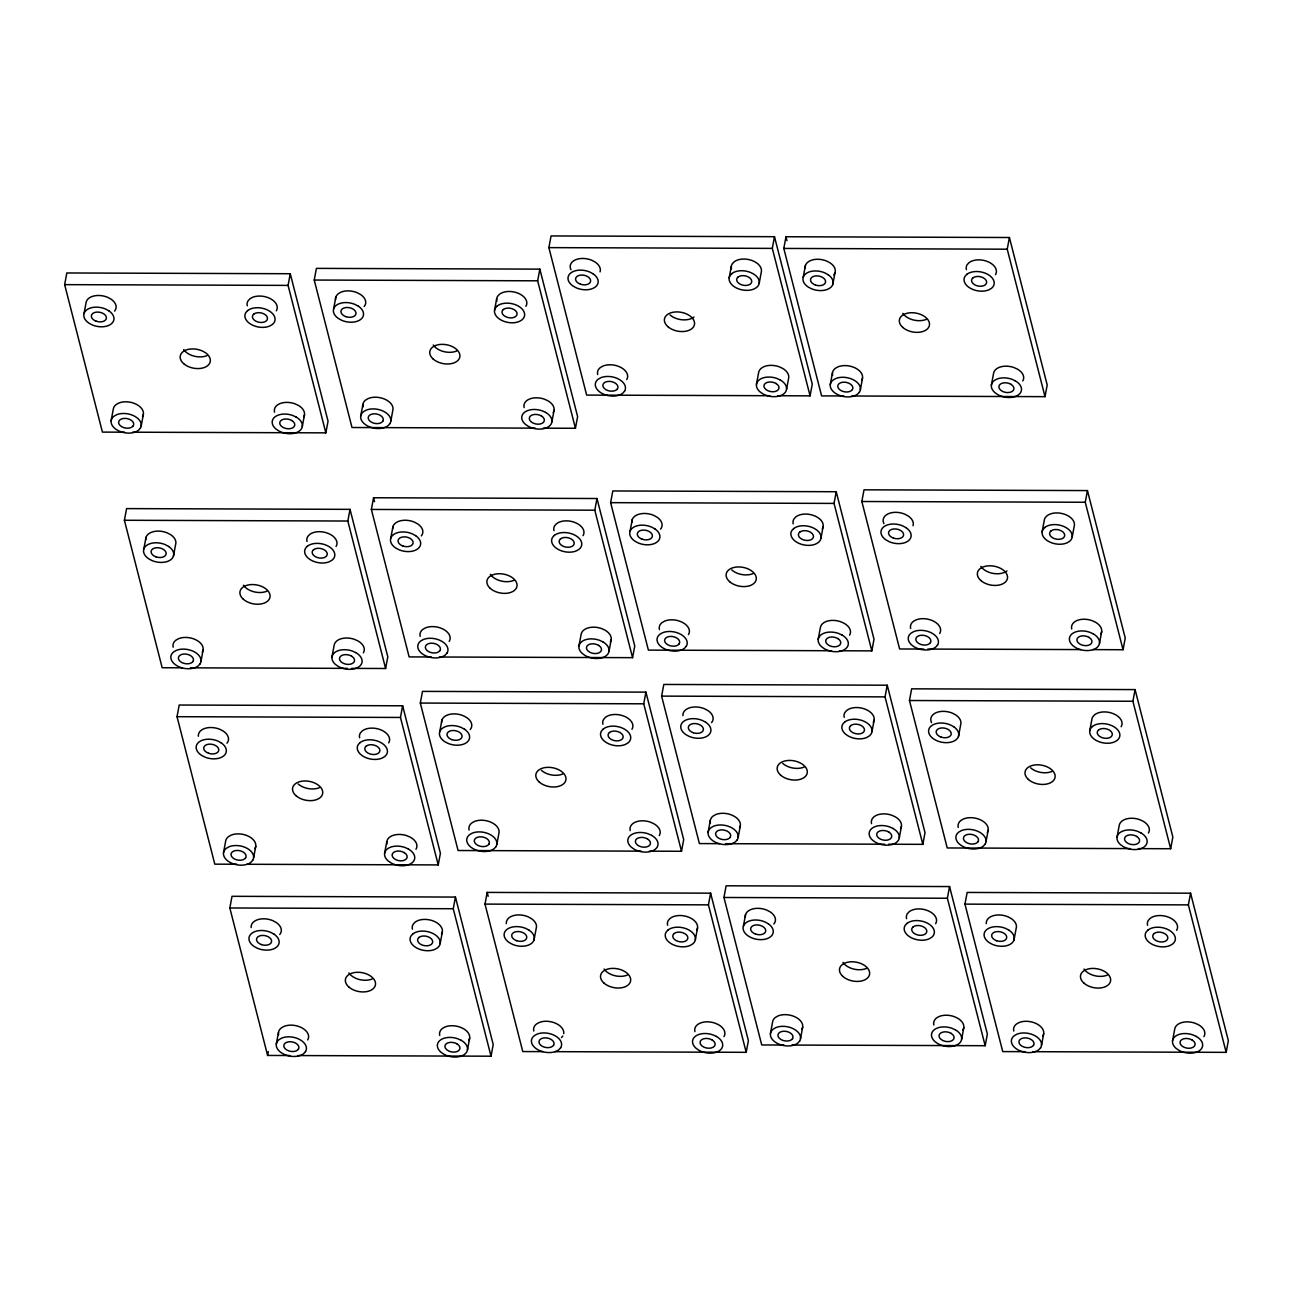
<?xml version="1.0" encoding="UTF-8"?>
<svg xmlns="http://www.w3.org/2000/svg" width="1293" height="1293" viewBox="0 0 1293 1293"><rect width="100%" height="100%" fill="white"/><g stroke="black" fill="none" stroke-linecap="round" stroke-linejoin="round"><path stroke-width="1.5" d="M124.564 432.185L102.422 432.104L64.65 284.638L66.832 272.968L290.262 273.728L328.05 421.195L325.852 432.864L132.629 432.201M84.061 313.391L86.259 301.705A15.257 9.584 10.6 0 1 107.804 297.39L111.069 299.168A15.257 9.584 10.6 0 1 114.576 311.128M111.117 420.71L113.315 409.024A15.257 9.584 10.6 0 1 116.031 404.628L118.714 403.077A15.257 9.584 10.6 0 1 137.106 404.709A15.257 9.584 10.6 0 1 142.505 416.588M141.212 425.898L143.394 414.213M182.313 667.802L162.175 667.738L124.403 520.271L126.585 508.602L350.015 509.361L387.803 656.828L385.605 668.497L351.389 668.384M143.814 549.024L146.012 537.338M173.424 556.2L175.606 544.515A15.257 9.584 10.6 0 0 170.821 534.801L167.557 533.023A15.257 9.584 10.6 0 0 145.721 539.827M236.942 864.241L214.8 864.16L177.028 716.694L179.21 705.024L402.64 705.784L440.412 853.251L438.23 864.92L247.011 864.274M200.948 661.531L203.146 649.846M325.852 432.864L288.08 285.397L290.262 273.728M535.173 428.145L352.003 427.514L314.231 280.048L316.413 268.378L539.844 269.138L577.615 416.605L575.433 428.274L543.222 428.177M302.303 426.48L304.485 414.794M223.495 852.766L225.677 841.08A15.257 9.584 10.6 0 1 228.408 836.7L231.091 835.149A15.257 9.584 10.6 0 1 249.468 836.765A15.257 9.584 10.6 0 1 254.883 848.644M333.642 308.801L335.824 297.115M289.745 1055.524L267.603 1055.444L229.831 907.977L232.013 896.308L455.443 897.067L493.215 1044.534L491.033 1056.203L297.794 1055.557M253.573 857.954L255.772 846.269M360.699 416.12L362.88 404.45M385.605 668.497L347.833 521.031L350.015 509.361M331.978 656.925L334.16 645.239A15.257 9.584 10.6 0 1 354.476 639.356L357.951 640.924A15.257 9.584 10.6 0 1 363.365 652.803M267.603 1055.444L268.33 1051.548M431.28 656.973L409.138 656.909L371.366 509.442L373.548 497.757L596.978 498.516L634.75 645.983L632.568 657.668L439.329 657.006M390.777 421.308L392.959 409.639A15.257 9.584 10.6 0 0 384.991 399.262A15.257 9.584 10.6 0 0 368.295 398.503L365.612 400.054A15.257 9.584 10.6 0 0 363.026 406.988M276.298 1044.049L278.48 1032.38M390.777 538.179L392.959 526.51M438.23 864.92L400.458 717.453L402.64 705.784M384.603 853.348L386.785 841.662M641.247 851.15L458.078 850.519L420.306 703.053L422.488 691.383L645.918 692.143L683.69 839.61L681.508 851.279L649.296 851.166M494.508 310.385L496.69 298.699M439.717 731.806L441.899 720.12M575.433 428.274L537.662 280.807L539.844 269.138M769.82 395.706L586.65 395.092L548.879 247.626L551.06 235.94L774.491 236.7L812.263 384.166L810.081 395.852L777.869 395.739M440.186 943.502L442.384 931.817M491.033 1056.203L453.261 908.737L455.443 897.067M551.885 421.89L554.067 410.22M542.898 1051.629L522.776 1051.565L485.004 904.098L487.186 892.412L710.617 893.172L748.388 1040.639L746.206 1052.324L554.988 1051.662M496.851 844.313L499.033 832.627A15.257 9.584 10.6 0 0 491.065 822.267A15.257 9.584 10.6 0 0 474.369 821.491L471.686 823.043A15.257 9.584 10.6 0 0 469.1 829.993M467.484 1049.819L469.666 1038.15M632.568 657.668L594.796 510.202L596.978 498.516M578.941 646.08L581.123 634.41A15.257 9.584 10.6 0 1 601.423 628.511L604.914 630.095A15.257 9.584 10.6 0 1 610.328 641.958M831.561 650.735L648.391 650.12L610.619 502.654L612.801 490.968L836.232 491.728L874.003 639.195L871.821 650.88L839.61 650.767M534.025 940.011L536.207 928.342A15.257 9.584 10.6 0 0 531.423 918.628L528.158 916.834A15.257 9.584 10.6 0 0 506.323 923.655M630.03 531.391L632.212 519.721M609.019 651.268L611.201 639.599M681.508 851.279L643.736 703.812L645.918 692.143M729.155 277.947L731.337 266.261M719.522 843.666L699.4 843.586L661.612 696.119L663.81 684.45L887.24 685.209L925.012 832.676L922.83 844.345L888.614 844.232M759.233 283.135L761.415 271.449A15.257 9.584 10.6 0 0 751.653 260.378A15.257 9.584 10.6 0 0 734.068 261.881L732.226 263.901A15.257 9.584 10.6 0 0 731.482 268.815M810.081 395.852L772.309 248.385L774.491 236.7M756.453 384.263L758.635 372.594A15.257 9.584 10.6 0 1 778.936 366.695L782.427 368.263A15.257 9.584 10.6 0 1 788.714 377.782L786.532 389.452M843.731 395.965L821.588 395.9L783.8 248.434L785.982 236.748L1009.413 237.508L1047.201 384.975L1045.019 396.66L851.78 395.997M803.228 277.171L805.41 265.501M708.095 832.191L710.277 820.522M695.359 939.607L697.541 927.921M746.206 1052.324L708.435 904.858L710.617 893.172M832.821 284.363L835.019 272.678M783.881 1045.035L761.739 1044.954L723.951 897.487L726.133 885.802L949.563 886.562L987.351 1034.028L985.169 1045.714L791.93 1045.051M738.174 837.379L740.356 825.71M830.284 384.506L832.466 372.82M743.378 926.224L745.56 914.555M820.974 538.163L823.156 526.477M871.821 650.88L834.05 503.413L836.232 491.728M860.362 389.678L862.544 378.009M818.194 639.292L820.376 627.622A15.257 9.584 10.6 0 1 840.676 621.723L844.167 623.307A15.257 9.584 10.6 0 1 849.582 635.17M923.768 649.054L899.621 648.973L861.833 501.506L864.015 489.821L1087.445 490.58L1125.233 638.047L1123.051 649.732L1092.844 649.619M770.434 1033.56L772.616 1021.874A15.257 9.584 10.6 0 1 775.347 1017.478L778.03 1015.926A15.257 9.584 10.6 0 1 796.407 1017.559A15.257 9.584 10.6 0 1 801.805 1029.422M800.512 1038.732L802.694 1027.062M871.983 731.644L874.165 719.959M922.83 844.345L885.042 696.879L887.24 685.209M1130.405 848.596L947.236 847.966L909.464 700.515L911.646 688.83L1135.076 689.589L1172.848 837.056L1170.666 848.725L1138.454 848.628M1045.019 396.66L1007.231 249.193L1009.413 237.508M899.281 837.961L901.463 826.292M991.375 385.088L993.574 373.402A15.257 9.584 10.6 0 1 1013.874 367.503L1017.365 369.087A15.257 9.584 10.6 0 1 1022.763 380.95M958.485 736.428L960.667 724.759A15.257 9.584 10.6 0 0 955.883 715.029L952.618 713.251A15.257 9.584 10.6 0 0 935.954 712.75A15.257 9.584 10.6 0 0 931.542 722.625M985.169 1045.714L947.381 898.247L949.563 886.562M1024.88 1051.662L1002.738 1051.597L964.95 904.13L967.148 892.445L1190.578 893.204L1228.35 1040.671L1226.168 1052.357L1032.929 1051.694M1042.126 531.827L1044.308 520.158A15.257 9.584 10.6 0 1 1045.18 517.782L1047.039 515.762A15.257 9.584 10.6 0 1 1064.608 514.258A15.257 9.584 10.6 0 1 1074.386 525.33L1072.204 537.015M986.009 841.759L988.191 830.09M961.62 1039.33L963.802 1027.644M1123.051 649.732L1085.263 502.266L1087.445 490.58M1013.971 940.043L1016.169 928.374A15.257 9.584 10.6 0 0 1011.385 918.66L1008.104 916.866A15.257 9.584 10.6 0 0 986.284 923.687M1099.486 643.332L1101.684 631.663M1089.74 730.836L1091.922 719.15A15.257 9.584 10.6 0 1 1092.811 716.791L1094.654 714.754A15.257 9.584 10.6 0 1 1114.033 713.978A15.257 9.584 10.6 0 1 1121.128 726.714M1041.511 1045.374L1043.693 1033.705M1170.666 848.725L1132.894 701.259L1135.076 689.589M1117.039 837.153L1119.221 825.484A15.257 9.584 10.6 0 1 1139.521 819.584L1143.012 821.152A15.257 9.584 10.6 0 1 1148.426 833.031M1226.168 1052.357L1188.38 904.89L1190.578 893.204M1172.541 1040.768L1174.723 1029.099A15.257 9.584 10.6 0 1 1195.023 1023.199L1198.514 1024.767A15.257 9.584 10.6 0 1 1203.912 1036.647M561.469 1037.568L562.859 1036.032M548.879 247.626L772.309 248.385M783.8 248.434L1007.231 249.193M314.231 280.048L537.662 280.807M64.65 284.638L288.08 285.397M861.833 501.506L1085.263 502.266M610.619 502.654L834.05 503.413M371.366 509.442L594.796 510.202M124.403 520.271L347.833 521.031M927.792 649.07L1080.77 649.587M190.362 667.834L347.364 668.368M661.612 696.119L885.042 696.879M909.464 700.515L1132.894 701.259M420.306 703.053L643.736 703.812M177.028 716.694L400.458 717.453M725.567 843.683L884.59 844.216M723.951 897.487L947.381 898.247M964.95 904.13L1188.38 904.89M485.004 904.098L708.435 904.858M229.831 907.977L453.261 908.737M785.982 236.748L786.984 240.643M487.186 892.412L488.172 896.291M373.548 497.757L374.534 501.636M833.726 274.924A15.257 9.584 10.6 0 0 830.219 262.964L826.954 261.186A15.257 9.584 10.6 0 0 805.135 267.99M926.224 319.403A15.257 9.584 10.6 0 1 902.853 313.359M966.421 269.623A15.257 9.584 10.6 0 1 967.148 264.709L969.007 262.689A15.257 9.584 10.6 0 1 988.385 261.913A15.257 9.584 10.6 0 1 995.481 274.633M832.611 375.358A15.257 9.584 10.6 0 1 835.197 368.424L837.88 366.873A15.257 9.584 10.6 0 1 856.257 368.505A15.257 9.584 10.6 0 1 861.655 380.368M470.216 729.543A15.257 9.584 10.6 0 0 466.725 717.583L463.46 715.805A15.257 9.584 10.6 0 0 441.624 722.609M562.714 774.022A15.257 9.584 10.6 0 1 541.444 770.369M602.91 724.242A15.257 9.584 10.6 0 1 603.653 719.344L605.496 717.308A15.257 9.584 10.6 0 1 624.875 716.532A15.257 9.584 10.6 0 1 631.97 729.252M630.208 830.575A15.257 9.584 10.6 0 1 650.363 822.138L653.854 823.706A15.257 9.584 10.6 0 1 659.268 835.585M711.538 722.625A15.257 9.584 10.6 0 0 708.047 710.649L704.766 708.871A15.257 9.584 10.6 0 0 682.946 715.692M804.036 767.105A15.257 9.584 10.6 0 1 782.766 763.436M844.232 717.324A15.257 9.584 10.6 0 1 844.975 712.411L846.818 710.374A15.257 9.584 10.6 0 1 866.197 709.598A15.257 9.584 10.6 0 1 873.292 722.334M710.423 823.059A15.257 9.584 10.6 0 1 713.009 816.125L715.692 814.574A15.257 9.584 10.6 0 1 734.068 816.19A15.257 9.584 10.6 0 1 739.483 828.07M871.53 823.641A15.257 9.584 10.6 0 1 891.685 815.204L895.176 816.772A15.257 9.584 10.6 0 1 900.575 828.651M773.877 923.978A15.257 9.584 10.6 0 0 770.369 912.018L767.105 910.24A15.257 9.584 10.6 0 0 745.285 917.044M866.375 968.457A15.257 9.584 10.6 0 1 843.004 962.412M906.571 918.676A15.257 9.584 10.6 0 1 907.298 913.763L909.157 911.743A15.257 9.584 10.6 0 1 928.536 910.967A15.257 9.584 10.6 0 1 935.631 923.687M933.869 1025.01A15.257 9.584 10.6 0 1 954.024 1016.557L957.515 1018.141A15.257 9.584 10.6 0 1 962.913 1030.004M570.956 269.752A15.257 9.584 10.6 0 1 575.369 259.861A15.257 9.584 10.6 0 1 592.032 260.362L595.297 262.156A15.257 9.584 10.6 0 1 600.081 271.869M693.969 317.044A15.257 9.584 10.6 0 1 670.016 314.926M597.673 374.55A15.257 9.584 10.6 0 1 600.259 367.616L602.942 366.064A15.257 9.584 10.6 0 1 621.319 367.681A15.257 9.584 10.6 0 1 626.733 379.56M364.141 306.554A15.257 9.584 10.6 0 0 360.65 294.578L357.385 292.8A15.257 9.584 10.6 0 0 335.55 299.62M456.639 351.033A15.257 9.584 10.6 0 1 433.284 344.989M496.835 301.253A15.257 9.584 10.6 0 1 497.579 296.339L499.421 294.303A15.257 9.584 10.6 0 1 518.8 293.527A15.257 9.584 10.6 0 1 525.895 306.263M524.134 407.57A15.257 9.584 10.6 0 1 544.288 399.133L547.779 400.701A15.257 9.584 10.6 0 1 553.194 412.58M266.827 591.24A15.257 9.584 10.6 0 1 243.456 585.196M307.023 541.46A15.257 9.584 10.6 0 1 307.75 536.547L309.593 534.526A15.257 9.584 10.6 0 1 328.988 533.75A15.257 9.584 10.6 0 1 336.067 546.47M173.197 647.211A15.257 9.584 10.6 0 1 175.783 640.261L178.466 638.71A15.257 9.584 10.6 0 1 196.859 640.342A15.257 9.584 10.6 0 1 202.258 652.222M421.276 535.932A15.257 9.584 10.6 0 0 417.784 523.972L414.52 522.178A15.257 9.584 10.6 0 0 392.684 528.999M513.774 580.412A15.257 9.584 10.6 0 1 490.419 574.367M553.97 530.631A15.257 9.584 10.6 0 1 554.713 525.718L556.556 523.697A15.257 9.584 10.6 0 1 575.935 522.905A15.257 9.584 10.6 0 1 583.03 535.641M420.16 636.366A15.257 9.584 10.6 0 1 422.746 629.432L425.429 627.881A15.257 9.584 10.6 0 1 443.806 629.497A15.257 9.584 10.6 0 1 449.221 641.376M660.529 529.144A15.257 9.584 10.6 0 0 657.038 517.184L653.773 515.39A15.257 9.584 10.6 0 0 631.938 522.21M753.027 573.623A15.257 9.584 10.6 0 1 731.757 569.954M793.223 523.843A15.257 9.584 10.6 0 1 793.967 518.929L795.809 516.909A15.257 9.584 10.6 0 1 815.188 516.117A15.257 9.584 10.6 0 1 822.283 528.853M659.414 629.578A15.257 9.584 10.6 0 1 662 622.644L664.683 621.093A15.257 9.584 10.6 0 1 683.06 622.709A15.257 9.584 10.6 0 1 688.474 634.588M207.074 355.607A15.257 9.584 10.6 0 1 183.703 349.563M247.27 305.827A15.257 9.584 10.6 0 1 247.997 300.93L249.84 298.893A15.257 9.584 10.6 0 1 269.235 298.117A15.257 9.584 10.6 0 1 276.314 310.837M274.552 412.16A15.257 9.584 10.6 0 1 294.723 403.723L298.198 405.291A15.257 9.584 10.6 0 1 303.613 417.17M883.911 523.633A15.257 9.584 10.6 0 1 888.339 513.741A15.257 9.584 10.6 0 1 904.987 514.242L908.252 516.036A15.257 9.584 10.6 0 1 913.036 525.75M1006.94 570.924A15.257 9.584 10.6 0 1 980.886 566.431M910.644 628.43A15.257 9.584 10.6 0 1 913.214 621.497L915.913 619.945A15.257 9.584 10.6 0 1 934.289 621.561A15.257 9.584 10.6 0 1 939.688 633.441M1071.735 629.012A15.257 9.584 10.6 0 1 1091.906 620.575L1095.397 622.159A15.257 9.584 10.6 0 1 1100.796 634.023M226.954 743.2A15.257 9.584 10.6 0 0 223.447 731.224L220.182 729.446A15.257 9.584 10.6 0 0 198.346 736.25M319.436 787.679A15.257 9.584 10.6 0 1 298.182 784.011M359.632 737.883A15.257 9.584 10.6 0 1 360.375 732.986L362.218 730.949A15.257 9.584 10.6 0 1 381.597 730.173A15.257 9.584 10.6 0 1 388.692 742.893M386.93 844.216A15.257 9.584 10.6 0 1 407.101 835.779L410.576 837.347A15.257 9.584 10.6 0 1 415.99 849.226M1051.872 771.485A15.257 9.584 10.6 0 1 1030.602 767.816M958.258 827.439A15.257 9.584 10.6 0 1 960.844 820.505L963.527 818.954A15.257 9.584 10.6 0 1 981.904 820.57A15.257 9.584 10.6 0 1 987.319 832.45M279.757 934.483A15.257 9.584 10.6 0 0 276.249 922.507L272.985 920.729A15.257 9.584 10.6 0 0 251.149 927.55M372.255 978.963A15.257 9.584 10.6 0 1 348.884 972.918M412.435 929.166A15.257 9.584 10.6 0 1 413.178 924.269L415.021 922.232A15.257 9.584 10.6 0 1 434.416 921.456A15.257 9.584 10.6 0 1 441.495 934.176M278.625 1034.917A15.257 9.584 10.6 0 1 281.211 1027.983L283.894 1026.432A15.257 9.584 10.6 0 1 302.271 1028.048A15.257 9.584 10.6 0 1 307.686 1039.928M439.733 1035.499A15.257 9.584 10.6 0 1 459.904 1027.062L463.379 1028.63A15.257 9.584 10.6 0 1 468.793 1040.509M627.412 975.067A15.257 9.584 10.6 0 1 604.057 969.023M667.608 925.287A15.257 9.584 10.6 0 1 668.352 920.374L670.194 918.353A15.257 9.584 10.6 0 1 689.573 917.561A15.257 9.584 10.6 0 1 696.668 930.297M533.799 1031.022A15.257 9.584 10.6 0 1 536.385 1024.088L539.068 1022.537A15.257 9.584 10.6 0 1 555.764 1023.313A15.257 9.584 10.6 0 1 563.732 1033.673M694.907 1031.604A15.257 9.584 10.6 0 1 715.061 1023.167L718.552 1024.735A15.257 9.584 10.6 0 1 723.967 1036.614M1107.374 975.1A15.257 9.584 10.6 0 1 1084.003 969.055M1147.57 925.319A15.257 9.584 10.6 0 1 1148.313 920.406L1150.156 918.386A15.257 9.584 10.6 0 1 1169.535 917.594A15.257 9.584 10.6 0 1 1176.63 930.33M1013.76 1031.054A15.257 9.584 10.6 0 1 1016.346 1024.121L1019.029 1022.569A15.257 9.584 10.6 0 1 1037.406 1024.185A15.257 9.584 10.6 0 1 1042.821 1036.065M133.244 425.785L132.322 426.787A7.629 4.8 10.6 0 1 121.784 426.755A7.629 4.8 10.6 0 1 120.007 419.805L121.348 419.029A7.629 4.8 10.6 0 1 130.545 419.837A7.629 4.8 10.6 0 1 133.244 425.785M140.323 428.258L138.48 430.278A15.257 9.584 10.6 0 1 117.421 430.213A15.257 9.584 10.6 0 1 113.849 416.314L116.532 414.762A15.257 9.584 10.6 0 1 134.908 416.378A15.257 9.584 10.6 0 1 140.323 428.258M247.658 310.562L245.815 312.599A15.257 9.584 10.6 0 0 251.23 324.478A15.257 9.584 10.6 0 0 269.607 326.095L272.29 324.543A15.257 9.584 10.6 0 0 268.734 310.643A15.257 9.584 10.6 0 0 247.658 310.562M253.816 314.07L252.895 315.072A7.629 4.8 10.6 0 0 255.594 321.02A7.629 4.8 10.6 0 0 264.79 321.828L266.132 321.052A7.629 4.8 10.6 0 0 264.354 314.102A7.629 4.8 10.6 0 0 253.816 314.07M382.825 421.195L381.904 422.213A7.629 4.8 10.6 0 1 371.366 422.164A7.629 4.8 10.6 0 1 369.588 415.215L370.929 414.439A7.629 4.8 10.6 0 1 380.11 415.263A7.629 4.8 10.6 0 1 382.825 421.195M389.904 423.668L388.045 425.704A15.257 9.584 10.6 0 1 366.986 425.623A15.257 9.584 10.6 0 1 363.43 411.724L366.113 410.172A15.257 9.584 10.6 0 1 384.49 411.804A15.257 9.584 10.6 0 1 389.904 423.668M497.239 305.988L495.397 308.009A15.257 9.584 10.6 0 0 500.795 319.888A15.257 9.584 10.6 0 0 519.172 321.521L521.871 319.953A15.257 9.584 10.6 0 0 518.299 306.053A15.257 9.584 10.6 0 0 497.239 305.988M503.397 309.48L502.476 310.498A7.629 4.8 10.6 0 0 505.175 316.429A7.629 4.8 10.6 0 0 514.372 317.238L515.713 316.462A7.629 4.8 10.6 0 0 513.919 309.512A7.629 4.8 10.6 0 0 503.397 309.48M192.996 661.418L192.075 662.42A7.629 4.8 10.6 0 1 181.537 662.388A7.629 4.8 10.6 0 1 179.759 655.438L181.101 654.662A7.629 4.8 10.6 0 1 190.297 655.47A7.629 4.8 10.6 0 1 192.996 661.418M200.076 663.891L198.233 665.911A15.257 9.584 10.6 0 1 177.157 665.847A15.257 9.584 10.6 0 1 173.601 651.947L176.284 650.395A15.257 9.584 10.6 0 1 194.661 652.011A15.257 9.584 10.6 0 1 200.076 663.891M307.411 546.196L305.568 548.232A15.257 9.584 10.6 0 0 310.966 560.111A15.257 9.584 10.6 0 0 329.359 561.728L332.042 560.176A15.257 9.584 10.6 0 0 328.47 546.276A15.257 9.584 10.6 0 0 307.411 546.196M313.569 549.703L312.647 550.705A7.629 4.8 10.6 0 0 315.347 556.653A7.629 4.8 10.6 0 0 324.543 557.461L325.884 556.685A7.629 4.8 10.6 0 0 324.107 549.735A7.629 4.8 10.6 0 0 313.569 549.703M617.472 388.757L616.551 389.775A7.629 4.8 10.6 0 1 606.013 389.743A7.629 4.8 10.6 0 1 604.235 382.793L605.577 382.017A7.629 4.8 10.6 0 1 614.757 382.825A7.629 4.8 10.6 0 1 617.472 388.757M624.551 391.246L622.693 393.266A15.257 9.584 10.6 0 1 601.633 393.201A15.257 9.584 10.6 0 1 598.077 379.285L600.76 377.734A15.257 9.584 10.6 0 1 619.137 379.366A15.257 9.584 10.6 0 1 624.551 391.246M731.886 273.55L730.044 275.587A15.257 9.584 10.6 0 0 735.442 287.45A15.257 9.584 10.6 0 0 753.819 289.082L756.518 287.531A15.257 9.584 10.6 0 0 752.946 273.631A15.257 9.584 10.6 0 0 731.886 273.55M738.044 277.041L737.123 278.06A7.629 4.8 10.6 0 0 739.822 283.991A7.629 4.8 10.6 0 0 749.019 284.816L750.36 284.04A7.629 4.8 10.6 0 0 748.566 277.074A7.629 4.8 10.6 0 0 738.044 277.041M245.622 857.841L244.7 858.843A7.629 4.8 10.6 0 1 234.162 858.811A7.629 4.8 10.6 0 1 232.384 851.861L233.726 851.085A7.629 4.8 10.6 0 1 242.922 851.893A7.629 4.8 10.6 0 1 245.622 857.841M439.959 650.573L439.038 651.591A7.629 4.8 10.6 0 1 428.5 651.559A7.629 4.8 10.6 0 1 426.722 644.609L428.064 643.833A7.629 4.8 10.6 0 1 437.244 644.641A7.629 4.8 10.6 0 1 439.959 650.573M252.701 860.314L250.858 862.35A15.257 9.584 10.6 0 1 229.782 862.269A15.257 9.584 10.6 0 1 226.227 848.37L228.909 846.818A15.257 9.584 10.6 0 1 247.286 848.434A15.257 9.584 10.6 0 1 252.701 860.314M360.036 742.635L358.193 744.655A15.257 9.584 10.6 0 0 363.592 756.534A15.257 9.584 10.6 0 0 381.985 758.151L384.668 756.599A15.257 9.584 10.6 0 0 381.096 742.699A15.257 9.584 10.6 0 0 360.036 742.635M447.039 653.062L445.196 655.082A15.257 9.584 10.6 0 1 424.12 655.018A15.257 9.584 10.6 0 1 420.564 641.102L423.247 639.55A15.257 9.584 10.6 0 1 441.624 641.183A15.257 9.584 10.6 0 1 447.039 653.062M554.374 535.367L552.531 537.403A15.257 9.584 10.6 0 0 557.929 549.266A15.257 9.584 10.6 0 0 576.322 550.899L579.005 549.347A15.257 9.584 10.6 0 0 575.433 535.447A15.257 9.584 10.6 0 0 554.374 535.367M366.194 746.126L365.272 747.144A7.629 4.8 10.6 0 0 367.972 753.076A7.629 4.8 10.6 0 0 377.168 753.884L378.51 753.108A7.629 4.8 10.6 0 0 376.732 746.158A7.629 4.8 10.6 0 0 366.194 746.126M560.532 538.858L559.61 539.876A7.629 4.8 10.6 0 0 562.31 545.808A7.629 4.8 10.6 0 0 571.506 546.632L572.847 545.856A7.629 4.8 10.6 0 0 571.053 538.89A7.629 4.8 10.6 0 0 560.532 538.858M852.394 389.565L851.473 390.583A7.629 4.8 10.6 0 1 840.935 390.551A7.629 4.8 10.6 0 1 839.157 383.601L840.498 382.825A7.629 4.8 10.6 0 1 849.695 383.633A7.629 4.8 10.6 0 1 852.394 389.565M859.473 392.054L857.631 394.074A15.257 9.584 10.6 0 1 836.571 394.009A15.257 9.584 10.6 0 1 832.999 380.11L835.682 378.558A15.257 9.584 10.6 0 1 854.075 380.174A15.257 9.584 10.6 0 1 859.473 392.054M966.808 274.358L964.966 276.395A15.257 9.584 10.6 0 0 970.38 288.274A15.257 9.584 10.6 0 0 988.757 289.891L991.44 288.339A15.257 9.584 10.6 0 0 987.884 274.439A15.257 9.584 10.6 0 0 966.808 274.358M972.966 277.85L972.045 278.868A7.629 4.8 10.6 0 0 974.76 284.816A7.629 4.8 10.6 0 0 983.941 285.624L985.282 284.848A7.629 4.8 10.6 0 0 983.504 277.898A7.629 4.8 10.6 0 0 972.966 277.85M298.424 1049.124L297.503 1050.142A7.629 4.8 10.6 0 1 286.965 1050.094A7.629 4.8 10.6 0 1 285.187 1043.144L286.529 1042.368A7.629 4.8 10.6 0 1 295.725 1043.176A7.629 4.8 10.6 0 1 298.424 1049.124M488.899 844.2L487.978 845.202A7.629 4.8 10.6 0 1 477.44 845.169A7.629 4.8 10.6 0 1 475.662 838.22L477.004 837.444A7.629 4.8 10.6 0 1 486.184 838.252A7.629 4.8 10.6 0 1 488.899 844.2M305.504 1051.597L303.661 1053.633A15.257 9.584 10.6 0 1 282.585 1053.553A15.257 9.584 10.6 0 1 279.029 1039.653L281.712 1038.101A15.257 9.584 10.6 0 1 300.089 1039.734A15.257 9.584 10.6 0 1 305.504 1051.597M412.839 933.918L410.996 935.938A15.257 9.584 10.6 0 0 416.394 947.817A15.257 9.584 10.6 0 0 434.787 949.434L437.47 947.882A15.257 9.584 10.6 0 0 433.898 933.982A15.257 9.584 10.6 0 0 412.839 933.918M679.213 643.785L678.292 644.803A7.629 4.8 10.6 0 1 667.754 644.771A7.629 4.8 10.6 0 1 665.976 637.821L667.317 637.045A7.629 4.8 10.6 0 1 676.498 637.853A7.629 4.8 10.6 0 1 679.213 643.785M495.979 846.673L494.12 848.693A15.257 9.584 10.6 0 1 473.06 848.628A15.257 9.584 10.6 0 1 469.504 834.728L472.187 833.177A15.257 9.584 10.6 0 1 490.564 834.793A15.257 9.584 10.6 0 1 495.979 846.673M603.314 728.977L601.471 731.014A15.257 9.584 10.6 0 0 606.87 742.893A15.257 9.584 10.6 0 0 625.246 744.509L627.945 742.958A15.257 9.584 10.6 0 0 624.374 729.058A15.257 9.584 10.6 0 0 603.314 728.977M418.997 937.409L418.075 938.427A7.629 4.8 10.6 0 0 420.775 944.359A7.629 4.8 10.6 0 0 429.971 945.167L431.312 944.391A7.629 4.8 10.6 0 0 429.535 937.441A7.629 4.8 10.6 0 0 418.997 937.409M686.292 646.274L684.45 648.294A15.257 9.584 10.6 0 1 663.374 648.229A15.257 9.584 10.6 0 1 659.818 634.313L662.501 632.762A15.257 9.584 10.6 0 1 680.878 634.394A15.257 9.584 10.6 0 1 686.292 646.274M793.627 528.578L791.785 530.615A15.257 9.584 10.6 0 0 797.183 542.478A15.257 9.584 10.6 0 0 815.56 544.111L818.259 542.559A15.257 9.584 10.6 0 0 814.687 528.659A15.257 9.584 10.6 0 0 793.627 528.578M609.472 732.484L608.55 733.487A7.629 4.8 10.6 0 0 611.25 739.434A7.629 4.8 10.6 0 0 620.446 740.242L621.788 739.467A7.629 4.8 10.6 0 0 619.994 732.517A7.629 4.8 10.6 0 0 609.472 732.484M799.785 532.069L798.864 533.088A7.629 4.8 10.6 0 0 801.563 539.019A7.629 4.8 10.6 0 0 810.759 539.844L812.101 539.068A7.629 4.8 10.6 0 0 810.307 532.102A7.629 4.8 10.6 0 0 799.785 532.069M730.206 837.266L729.284 838.284A7.629 4.8 10.6 0 1 718.763 838.236A7.629 4.8 10.6 0 1 716.985 831.286L718.326 830.51A7.629 4.8 10.6 0 1 727.506 831.334A7.629 4.8 10.6 0 1 730.206 837.266M737.301 839.739L735.442 841.775A15.257 9.584 10.6 0 1 714.382 841.695A15.257 9.584 10.6 0 1 710.827 827.795L713.51 826.243A15.257 9.584 10.6 0 1 731.886 827.876A15.257 9.584 10.6 0 1 737.301 839.739M844.636 722.06L842.794 724.08A15.257 9.584 10.6 0 0 848.192 735.959A15.257 9.584 10.6 0 0 866.569 737.576L869.252 736.024A15.257 9.584 10.6 0 0 865.696 722.124A15.257 9.584 10.6 0 0 844.636 722.06M553.598 1045.229L552.661 1046.247A7.629 4.8 10.6 0 1 542.139 1046.215A7.629 4.8 10.6 0 1 540.361 1039.265L541.702 1038.489A7.629 4.8 10.6 0 1 550.883 1039.297A7.629 4.8 10.6 0 1 553.598 1045.229M850.794 725.551L849.873 726.569A7.629 4.8 10.6 0 0 852.572 732.501A7.629 4.8 10.6 0 0 861.752 733.309L863.094 732.533A7.629 4.8 10.6 0 0 861.316 725.583A7.629 4.8 10.6 0 0 850.794 725.551M560.677 1047.718L558.818 1049.738A15.257 9.584 10.6 0 1 537.759 1049.674A15.257 9.584 10.6 0 1 534.203 1035.758L536.886 1034.206A15.257 9.584 10.6 0 1 555.263 1035.838A15.257 9.584 10.6 0 1 560.677 1047.718M668.012 930.023L666.17 932.043A15.257 9.584 10.6 0 0 671.568 943.922A15.257 9.584 10.6 0 0 689.945 945.555L692.628 944.003A15.257 9.584 10.6 0 0 689.072 930.087A15.257 9.584 10.6 0 0 668.012 930.023M930.427 642.637L929.505 643.655A7.629 4.8 10.6 0 1 918.967 643.623A7.629 4.8 10.6 0 1 917.19 636.673L918.531 635.897A7.629 4.8 10.6 0 1 927.727 636.706A7.629 4.8 10.6 0 1 930.427 642.637M674.17 933.514L673.249 934.532A7.629 4.8 10.6 0 0 675.948 940.464A7.629 4.8 10.6 0 0 685.128 941.272L686.486 940.496A7.629 4.8 10.6 0 0 684.692 933.546A7.629 4.8 10.6 0 0 674.17 933.514M937.506 645.126L935.663 647.146A15.257 9.584 10.6 0 1 914.604 647.082A15.257 9.584 10.6 0 1 911.032 633.166L913.715 631.614A15.257 9.584 10.6 0 1 932.108 633.247A15.257 9.584 10.6 0 1 937.506 645.126M1044.841 527.431L1042.998 529.467A15.257 9.584 10.6 0 0 1048.413 541.331A15.257 9.584 10.6 0 0 1066.79 542.963L1069.473 541.411A15.257 9.584 10.6 0 0 1065.917 527.512A15.257 9.584 10.6 0 0 1044.841 527.431M1050.999 530.922L1050.078 531.94A7.629 4.8 10.6 0 0 1052.777 537.872A7.629 4.8 10.6 0 0 1061.973 538.696L1063.315 537.92A7.629 4.8 10.6 0 0 1061.537 530.954A7.629 4.8 10.6 0 0 1050.999 530.922M792.544 1038.618L791.623 1039.637A7.629 4.8 10.6 0 1 781.101 1039.604A7.629 4.8 10.6 0 1 779.307 1032.654L780.649 1031.879A7.629 4.8 10.6 0 1 789.845 1032.687A7.629 4.8 10.6 0 1 792.544 1038.618M978.058 841.646L977.12 842.664A7.629 4.8 10.6 0 1 966.598 842.632A7.629 4.8 10.6 0 1 964.82 835.666L966.162 834.89A7.629 4.8 10.6 0 1 975.342 835.714A7.629 4.8 10.6 0 1 978.058 841.646M799.624 1041.107L797.781 1043.128A15.257 9.584 10.6 0 1 776.721 1043.063A15.257 9.584 10.6 0 1 773.149 1029.163L775.832 1027.612A15.257 9.584 10.6 0 1 794.225 1029.228A15.257 9.584 10.6 0 1 799.624 1041.107M906.959 923.412L905.116 925.449A15.257 9.584 10.6 0 0 910.531 937.328A15.257 9.584 10.6 0 0 928.907 938.944L931.59 937.393A15.257 9.584 10.6 0 0 928.035 923.493A15.257 9.584 10.6 0 0 906.959 923.412M985.137 844.119L983.278 846.155A15.257 9.584 10.6 0 1 962.218 846.075A15.257 9.584 10.6 0 1 958.663 832.175L961.345 830.623A15.257 9.584 10.6 0 1 979.722 832.256A15.257 9.584 10.6 0 1 985.137 844.119M1092.472 726.44L1090.629 728.46A15.257 9.584 10.6 0 0 1096.028 740.339A15.257 9.584 10.6 0 0 1114.404 741.972L1117.087 740.42A15.257 9.584 10.6 0 0 1113.532 726.504A15.257 9.584 10.6 0 0 1092.472 726.44M913.117 926.903L912.195 927.921A7.629 4.8 10.6 0 0 914.911 933.869A7.629 4.8 10.6 0 0 924.091 934.677L925.432 933.902A7.629 4.8 10.6 0 0 923.655 926.952A7.629 4.8 10.6 0 0 913.117 926.903M1098.63 729.931L1097.709 730.949A7.629 4.8 10.6 0 0 1100.408 736.881A7.629 4.8 10.6 0 0 1109.588 737.689L1110.946 736.913A7.629 4.8 10.6 0 0 1109.152 729.963A7.629 4.8 10.6 0 0 1098.63 729.931M1033.543 1045.261L1032.622 1046.279A7.629 4.8 10.6 0 1 1022.1 1046.247A7.629 4.8 10.6 0 1 1020.306 1039.297L1021.648 1038.521A7.629 4.8 10.6 0 1 1030.844 1039.33A7.629 4.8 10.6 0 1 1033.543 1045.261M1040.623 1047.75L1038.78 1049.771A15.257 9.584 10.6 0 1 1017.72 1049.706A15.257 9.584 10.6 0 1 1014.148 1035.79L1016.848 1034.238A15.257 9.584 10.6 0 1 1035.224 1035.871A15.257 9.584 10.6 0 1 1040.623 1047.75M1147.974 930.055L1146.115 932.075A15.257 9.584 10.6 0 0 1151.53 943.955A15.257 9.584 10.6 0 0 1169.906 945.587L1172.589 944.035A15.257 9.584 10.6 0 0 1169.034 930.12A15.257 9.584 10.6 0 0 1147.974 930.055M1154.116 933.546L1153.194 934.564A7.629 4.8 10.6 0 0 1155.91 940.496A7.629 4.8 10.6 0 0 1165.09 941.32L1166.431 940.544A7.629 4.8 10.6 0 0 1164.654 933.578A7.629 4.8 10.6 0 0 1154.116 933.546M815.398 285.01L813.653 284.218A7.629 4.8 10.6 0 1 811.875 277.268A7.629 4.8 10.6 0 1 822.396 277.316L823.851 278.334A7.629 4.8 10.6 0 1 824.174 284.266A7.629 4.8 10.6 0 1 815.398 285.01M1015.167 380.756L1011.692 379.188A15.257 9.584 10.6 0 0 994.107 380.692A15.257 9.584 10.6 0 0 994.786 392.539L997.679 394.591A15.257 9.584 10.6 0 0 1018.739 394.656A15.257 9.584 10.6 0 0 1015.167 380.756M580.46 284.201L578.714 283.409A7.629 4.8 10.6 0 1 576.937 276.46A7.629 4.8 10.6 0 1 587.475 276.492L588.913 277.526A7.629 4.8 10.6 0 1 589.252 283.442A7.629 4.8 10.6 0 1 580.46 284.201M780.245 379.948L776.754 378.38A15.257 9.584 10.6 0 0 759.185 379.883A15.257 9.584 10.6 0 0 759.848 391.731L762.741 393.783A15.257 9.584 10.6 0 0 783.8 393.848A15.257 9.584 10.6 0 0 780.245 379.948M893.415 538.082L891.685 537.29A7.629 4.8 10.6 0 1 889.891 530.34A7.629 4.8 10.6 0 1 900.429 530.372L901.884 531.407A7.629 4.8 10.6 0 1 902.207 537.322A7.629 4.8 10.6 0 1 893.415 538.082M1093.199 633.829L1089.724 632.261A15.257 9.584 10.6 0 0 1072.139 633.764A15.257 9.584 10.6 0 0 1072.818 645.611L1075.695 647.664A15.257 9.584 10.6 0 0 1096.771 647.728A15.257 9.584 10.6 0 0 1093.199 633.829M345.813 316.64L344.067 315.848A7.629 4.8 10.6 0 1 342.289 308.898A7.629 4.8 10.6 0 1 352.827 308.93L354.266 309.948A7.629 4.8 10.6 0 1 354.605 315.88A7.629 4.8 10.6 0 1 345.813 316.64M545.598 412.386L542.106 410.802A15.257 9.584 10.6 0 0 524.522 412.305A15.257 9.584 10.6 0 0 525.2 424.169L528.094 426.205A15.257 9.584 10.6 0 0 549.153 426.286A15.257 9.584 10.6 0 0 545.598 412.386M642.201 539.229L640.455 538.438A7.629 4.8 10.6 0 1 638.677 531.488A7.629 4.8 10.6 0 1 649.215 531.52L650.654 532.554A7.629 4.8 10.6 0 1 650.993 538.486A7.629 4.8 10.6 0 1 642.201 539.229M841.985 634.976L838.494 633.408A15.257 9.584 10.6 0 0 820.926 634.911A15.257 9.584 10.6 0 0 821.588 646.759L824.481 648.811A15.257 9.584 10.6 0 0 845.541 648.876A15.257 9.584 10.6 0 0 841.985 634.976M96.232 321.214L94.502 320.438A7.629 4.8 10.6 0 1 92.708 313.488A7.629 4.8 10.6 0 1 103.246 313.52L104.685 314.538A7.629 4.8 10.6 0 1 105.024 320.47A7.629 4.8 10.6 0 1 96.232 321.214M296.016 416.96L292.541 415.392A15.257 9.584 10.6 0 0 274.956 416.896A15.257 9.584 10.6 0 0 275.635 428.759L278.512 430.795A15.257 9.584 10.6 0 0 299.588 430.876A15.257 9.584 10.6 0 0 296.016 416.96M941.045 737.091L939.3 736.299A7.629 4.8 10.6 0 1 937.522 729.349A7.629 4.8 10.6 0 1 948.06 729.381L949.498 730.4A7.629 4.8 10.6 0 1 949.838 736.331A7.629 4.8 10.6 0 1 941.045 737.091M1140.83 832.837L1137.339 831.254A15.257 9.584 10.6 0 0 1119.754 832.757A15.257 9.584 10.6 0 0 1120.433 844.62L1123.326 846.673A15.257 9.584 10.6 0 0 1144.386 846.737A15.257 9.584 10.6 0 0 1140.83 832.837M402.947 546.018L401.202 545.226A7.629 4.8 10.6 0 1 399.424 538.276A7.629 4.8 10.6 0 1 409.962 538.308L411.4 539.343A7.629 4.8 10.6 0 1 411.74 545.258A7.629 4.8 10.6 0 1 402.947 546.018M602.732 641.764L599.241 640.197A15.257 9.584 10.6 0 0 581.672 641.7A15.257 9.584 10.6 0 0 582.335 653.547L585.228 655.599A15.257 9.584 10.6 0 0 606.288 655.664A15.257 9.584 10.6 0 0 602.732 641.764M693.21 732.711L691.464 731.919A7.629 4.8 10.6 0 1 689.686 724.969A7.629 4.8 10.6 0 1 700.224 725.001L701.663 726.019A7.629 4.8 10.6 0 1 702.002 731.951A7.629 4.8 10.6 0 1 693.21 732.711M892.994 828.457L889.503 826.874A15.257 9.584 10.6 0 0 871.918 828.377A15.257 9.584 10.6 0 0 872.597 840.24L875.49 842.276A15.257 9.584 10.6 0 0 896.55 842.357A15.257 9.584 10.6 0 0 892.994 828.457M155.984 556.847L154.239 556.071A7.629 4.8 10.6 0 1 152.461 549.121A7.629 4.8 10.6 0 1 162.999 549.153L164.437 550.171A7.629 4.8 10.6 0 1 164.777 556.103A7.629 4.8 10.6 0 1 155.984 556.847M996.547 940.706L994.802 939.914A7.629 4.8 10.6 0 1 993.024 932.964A7.629 4.8 10.6 0 1 1003.546 932.996L1005 934.031A7.629 4.8 10.6 0 1 1005.34 939.946A7.629 4.8 10.6 0 1 996.547 940.706M355.769 652.593L352.278 651.025A15.257 9.584 10.6 0 0 334.709 652.529A15.257 9.584 10.6 0 0 335.372 664.392L338.265 666.428A15.257 9.584 10.6 0 0 359.325 666.509A15.257 9.584 10.6 0 0 355.769 652.593M1196.332 1036.453L1192.841 1034.885A15.257 9.584 10.6 0 0 1175.256 1036.372A15.257 9.584 10.6 0 0 1175.935 1048.235L1178.828 1050.288A15.257 9.584 10.6 0 0 1199.888 1050.352A15.257 9.584 10.6 0 0 1196.332 1036.453M451.887 739.628L450.142 738.853A7.629 4.8 10.6 0 1 448.364 731.903A7.629 4.8 10.6 0 1 458.902 731.935L460.34 732.953A7.629 4.8 10.6 0 1 460.68 738.885A7.629 4.8 10.6 0 1 451.887 739.628M651.672 835.375L648.181 833.807A15.257 9.584 10.6 0 0 630.596 835.31A15.257 9.584 10.6 0 0 631.275 847.174L634.168 849.21A15.257 9.584 10.6 0 0 655.228 849.291A15.257 9.584 10.6 0 0 651.672 835.375M755.548 934.063L753.803 933.287A7.629 4.8 10.6 0 1 752.025 926.321A7.629 4.8 10.6 0 1 762.547 926.37L764.001 927.388A7.629 4.8 10.6 0 1 764.341 933.32A7.629 4.8 10.6 0 1 755.548 934.063M955.317 1029.81L951.842 1028.242A15.257 9.584 10.6 0 0 934.257 1029.745A15.257 9.584 10.6 0 0 934.936 1041.592L937.829 1043.645A15.257 9.584 10.6 0 0 958.889 1043.71A15.257 9.584 10.6 0 0 955.317 1029.81M208.609 753.269L206.864 752.494A7.629 4.8 10.6 0 1 205.086 745.544A7.629 4.8 10.6 0 1 215.624 745.576L217.062 746.594A7.629 4.8 10.6 0 1 217.402 752.526A7.629 4.8 10.6 0 1 208.609 753.269M408.394 849.016L404.903 847.448A15.257 9.584 10.6 0 0 387.334 848.951A15.257 9.584 10.6 0 0 387.997 860.815L390.89 862.851A15.257 9.584 10.6 0 0 411.95 862.932A15.257 9.584 10.6 0 0 408.394 849.016M516.586 940.674L514.84 939.882A7.629 4.8 10.6 0 1 513.062 932.932A7.629 4.8 10.6 0 1 523.6 932.964L525.039 933.999A7.629 4.8 10.6 0 1 525.378 939.914A7.629 4.8 10.6 0 1 516.586 940.674M716.37 1036.42L712.879 1034.853A15.257 9.584 10.6 0 0 695.295 1036.34A15.257 9.584 10.6 0 0 695.973 1048.203L698.866 1050.255A15.257 9.584 10.6 0 0 719.926 1050.32A15.257 9.584 10.6 0 0 716.37 1036.42M261.412 944.569L259.667 943.777A7.629 4.8 10.6 0 1 257.889 936.827A7.629 4.8 10.6 0 1 268.427 936.859L269.865 937.878A7.629 4.8 10.6 0 1 270.205 943.809A7.629 4.8 10.6 0 1 261.412 944.569M461.197 1040.315L457.706 1038.732A15.257 9.584 10.6 0 0 440.137 1040.235A15.257 9.584 10.6 0 0 440.8 1052.098L443.693 1054.134A15.257 9.584 10.6 0 0 464.753 1054.215A15.257 9.584 10.6 0 0 461.197 1040.315M1011.013 384.344L1009.316 383.52A7.629 4.8 10.6 0 0 998.875 387.043A7.629 4.8 10.6 0 0 1009.914 392.361A7.629 4.8 10.6 0 0 1011.013 384.344M776.091 383.536L774.378 382.712A7.629 4.8 10.6 0 0 763.937 386.235A7.629 4.8 10.6 0 0 774.976 391.553A7.629 4.8 10.6 0 0 776.091 383.536M1089.045 637.417L1087.348 636.592A7.629 4.8 10.6 0 0 1076.907 640.116A7.629 4.8 10.6 0 0 1087.946 645.433A7.629 4.8 10.6 0 0 1089.045 637.417M541.444 415.974L539.731 415.15A7.629 4.8 10.6 0 0 529.29 418.657A7.629 4.8 10.6 0 0 540.329 423.975A7.629 4.8 10.6 0 0 541.444 415.974M837.832 638.564L836.118 637.74A7.629 4.8 10.6 0 0 825.694 641.263A7.629 4.8 10.6 0 0 836.716 646.581A7.629 4.8 10.6 0 0 837.832 638.564M291.862 420.548L290.165 419.724A7.629 4.8 10.6 0 0 279.724 423.247A7.629 4.8 10.6 0 0 290.763 428.565A7.629 4.8 10.6 0 0 291.862 420.548M1136.676 836.426L1134.963 835.601A7.629 4.8 10.6 0 0 1124.522 839.125A7.629 4.8 10.6 0 0 1135.561 844.442A7.629 4.8 10.6 0 0 1136.676 836.426M598.578 645.352L596.865 644.528A7.629 4.8 10.6 0 0 586.44 648.052A7.629 4.8 10.6 0 0 597.463 653.369A7.629 4.8 10.6 0 0 598.578 645.352M888.841 832.045L887.127 831.221A7.629 4.8 10.6 0 0 876.686 834.728A7.629 4.8 10.6 0 0 887.725 840.046A7.629 4.8 10.6 0 0 888.841 832.045M1192.178 1040.041L1190.465 1039.216A7.629 4.8 10.6 0 0 1180.024 1042.74A7.629 4.8 10.6 0 0 1191.063 1048.057A7.629 4.8 10.6 0 0 1192.178 1040.041M351.615 656.181L349.902 655.357A7.629 4.8 10.6 0 0 339.477 658.88A7.629 4.8 10.6 0 0 350.5 664.198A7.629 4.8 10.6 0 0 351.615 656.181M647.518 838.963L645.805 838.139A7.629 4.8 10.6 0 0 635.364 841.662A7.629 4.8 10.6 0 0 646.403 846.98A7.629 4.8 10.6 0 0 647.518 838.963M951.163 1033.398L949.466 1032.574A7.629 4.8 10.6 0 0 939.025 1036.097A7.629 4.8 10.6 0 0 950.064 1041.415A7.629 4.8 10.6 0 0 951.163 1033.398M404.24 852.604L402.527 851.796A7.629 4.8 10.6 0 0 392.102 855.303A7.629 4.8 10.6 0 0 403.125 860.621A7.629 4.8 10.6 0 0 404.24 852.604M712.217 1040.008L710.504 1039.184A7.629 4.8 10.6 0 0 700.063 1042.708A7.629 4.8 10.6 0 0 711.102 1048.025A7.629 4.8 10.6 0 0 712.217 1040.008M457.043 1043.904L455.33 1043.079A7.629 4.8 10.6 0 0 444.905 1046.587A7.629 4.8 10.6 0 0 455.928 1051.904A7.629 4.8 10.6 0 0 457.043 1043.904M828.037 274.633L824.772 272.855A15.257 9.584 10.6 0 0 805.507 273.954A15.257 9.584 10.6 0 0 808.012 286.901L811.277 288.678A15.257 9.584 10.6 0 0 830.542 287.579A15.257 9.584 10.6 0 0 828.037 274.633M593.115 273.825L589.834 272.047A15.257 9.584 10.6 0 0 570.569 273.13A15.257 9.584 10.6 0 0 573.074 286.092L576.339 287.87A15.257 9.584 10.6 0 0 595.62 286.771A15.257 9.584 10.6 0 0 593.115 273.825M906.07 527.706L902.805 525.928A15.257 9.584 10.6 0 0 883.539 527.011A15.257 9.584 10.6 0 0 886.044 539.973L889.309 541.751A15.257 9.584 10.6 0 0 908.575 540.652A15.257 9.584 10.6 0 0 906.07 527.706M358.468 306.263L355.187 304.485A15.257 9.584 10.6 0 0 335.921 305.568A15.257 9.584 10.6 0 0 338.427 318.514L341.691 320.308A15.257 9.584 10.6 0 0 360.973 319.209A15.257 9.584 10.6 0 0 358.468 306.263M654.856 528.853L651.575 527.075A15.257 9.584 10.6 0 0 632.309 528.158A15.257 9.584 10.6 0 0 634.815 541.12L638.079 542.898A15.257 9.584 10.6 0 0 657.361 541.799A15.257 9.584 10.6 0 0 654.856 528.853M953.701 726.714L950.42 724.937A15.257 9.584 10.6 0 0 931.154 726.019A15.257 9.584 10.6 0 0 933.659 738.966L936.924 740.76A15.257 9.584 10.6 0 0 956.19 739.661A15.257 9.584 10.6 0 0 953.701 726.714M108.887 310.837L105.622 309.059A15.257 9.584 10.6 0 0 86.356 310.158A15.257 9.584 10.6 0 0 88.861 323.105L92.126 324.882A15.257 9.584 10.6 0 0 111.392 323.8A15.257 9.584 10.6 0 0 108.887 310.837M415.603 535.641L412.322 533.864A15.257 9.584 10.6 0 0 393.056 534.946A15.257 9.584 10.6 0 0 395.561 547.909L398.842 549.687A15.257 9.584 10.6 0 0 418.108 548.588A15.257 9.584 10.6 0 0 415.603 535.641M705.849 722.334L702.584 720.557A15.257 9.584 10.6 0 0 683.318 721.639A15.257 9.584 10.6 0 0 685.823 734.586L689.088 736.38A15.257 9.584 10.6 0 0 708.354 735.281A15.257 9.584 10.6 0 0 705.849 722.334M1009.186 930.33L1005.922 928.552A15.257 9.584 10.6 0 0 986.656 929.635A15.257 9.584 10.6 0 0 989.161 942.597L992.426 944.375A15.257 9.584 10.6 0 0 1011.692 943.276A15.257 9.584 10.6 0 0 1009.186 930.33M168.64 546.47L165.375 544.692A15.257 9.584 10.6 0 0 146.109 545.791A15.257 9.584 10.6 0 0 148.598 558.738L151.879 560.515A15.257 9.584 10.6 0 0 171.145 559.433A15.257 9.584 10.6 0 0 168.64 546.47M464.543 729.252L461.262 727.474A15.257 9.584 10.6 0 0 441.996 728.573A15.257 9.584 10.6 0 0 444.501 741.519L447.766 743.297A15.257 9.584 10.6 0 0 467.048 742.214A15.257 9.584 10.6 0 0 464.543 729.252M768.187 923.687L764.923 921.909A15.257 9.584 10.6 0 0 745.657 923.008A15.257 9.584 10.6 0 0 748.162 935.954L751.427 937.732A15.257 9.584 10.6 0 0 770.693 936.649A15.257 9.584 10.6 0 0 768.187 923.687M221.265 742.909L218 741.115A15.257 9.584 10.6 0 0 198.734 742.214A15.257 9.584 10.6 0 0 201.223 755.16L204.504 756.938A15.257 9.584 10.6 0 0 223.77 755.855A15.257 9.584 10.6 0 0 221.265 742.909M529.241 930.297L525.96 928.519A15.257 9.584 10.6 0 0 506.694 929.602A15.257 9.584 10.6 0 0 509.2 942.565L512.464 944.343A15.257 9.584 10.6 0 0 531.73 943.244A15.257 9.584 10.6 0 0 529.241 930.297M274.068 934.192L270.803 932.415A15.257 9.584 10.6 0 0 251.537 933.498A15.257 9.584 10.6 0 0 254.026 946.444L257.307 948.222A15.257 9.584 10.6 0 0 276.573 947.139A15.257 9.584 10.6 0 0 274.068 934.192M902.773 327.42A15.257 9.584 10.6 0 0 928.568 327.501A15.257 9.584 10.6 0 0 911.888 312.712A15.257 9.584 10.6 0 0 902.773 327.42M539.262 782.039A15.257 9.584 10.6 0 0 565.057 782.12A15.257 9.584 10.6 0 0 548.377 767.331A15.257 9.584 10.6 0 0 539.262 782.039M780.584 775.105A15.257 9.584 10.6 0 0 806.379 775.202A15.257 9.584 10.6 0 0 789.7 760.413A15.257 9.584 10.6 0 0 780.584 775.105M842.923 976.474A15.257 9.584 10.6 0 0 868.718 976.554A15.257 9.584 10.6 0 0 852.039 961.766A15.257 9.584 10.6 0 0 842.923 976.474M667.834 326.612A15.257 9.584 10.6 0 0 693.63 326.693A15.257 9.584 10.6 0 0 676.966 311.904A15.257 9.584 10.6 0 0 667.834 326.612M433.187 359.034A15.257 9.584 10.6 0 0 458.983 359.131A15.257 9.584 10.6 0 0 442.303 344.342A15.257 9.584 10.6 0 0 433.187 359.034M243.359 599.257A15.257 9.584 10.6 0 0 269.17 599.338A15.257 9.584 10.6 0 0 252.491 584.549A15.257 9.584 10.6 0 0 243.359 599.257M490.322 588.428A15.257 9.584 10.6 0 0 516.117 588.509A15.257 9.584 10.6 0 0 499.454 573.72A15.257 9.584 10.6 0 0 490.322 588.428M729.575 581.64A15.257 9.584 10.6 0 0 755.371 581.721A15.257 9.584 10.6 0 0 738.707 566.932A15.257 9.584 10.6 0 0 729.575 581.64M183.622 363.624A15.257 9.584 10.6 0 0 209.418 363.705A15.257 9.584 10.6 0 0 192.738 348.916A15.257 9.584 10.6 0 0 183.622 363.624M980.805 580.492A15.257 9.584 10.6 0 0 1006.6 580.573A15.257 9.584 10.6 0 0 989.921 565.784A15.257 9.584 10.6 0 0 980.805 580.492M295.984 795.68A15.257 9.584 10.6 0 0 321.795 795.777A15.257 9.584 10.6 0 0 305.116 780.972A15.257 9.584 10.6 0 0 295.984 795.68M1028.42 779.485A15.257 9.584 10.6 0 0 1054.215 779.582A15.257 9.584 10.6 0 0 1037.536 764.793A15.257 9.584 10.6 0 0 1028.42 779.485M348.787 986.963A15.257 9.584 10.6 0 0 374.598 987.06A15.257 9.584 10.6 0 0 357.919 972.271A15.257 9.584 10.6 0 0 348.787 986.963M603.96 983.068A15.257 9.584 10.6 0 0 629.756 983.165A15.257 9.584 10.6 0 0 613.076 968.376A15.257 9.584 10.6 0 0 603.96 983.068M1083.922 983.116A15.257 9.584 10.6 0 0 1109.717 983.197A15.257 9.584 10.6 0 0 1093.038 968.409A15.257 9.584 10.6 0 0 1083.922 983.116"/></g></svg>
